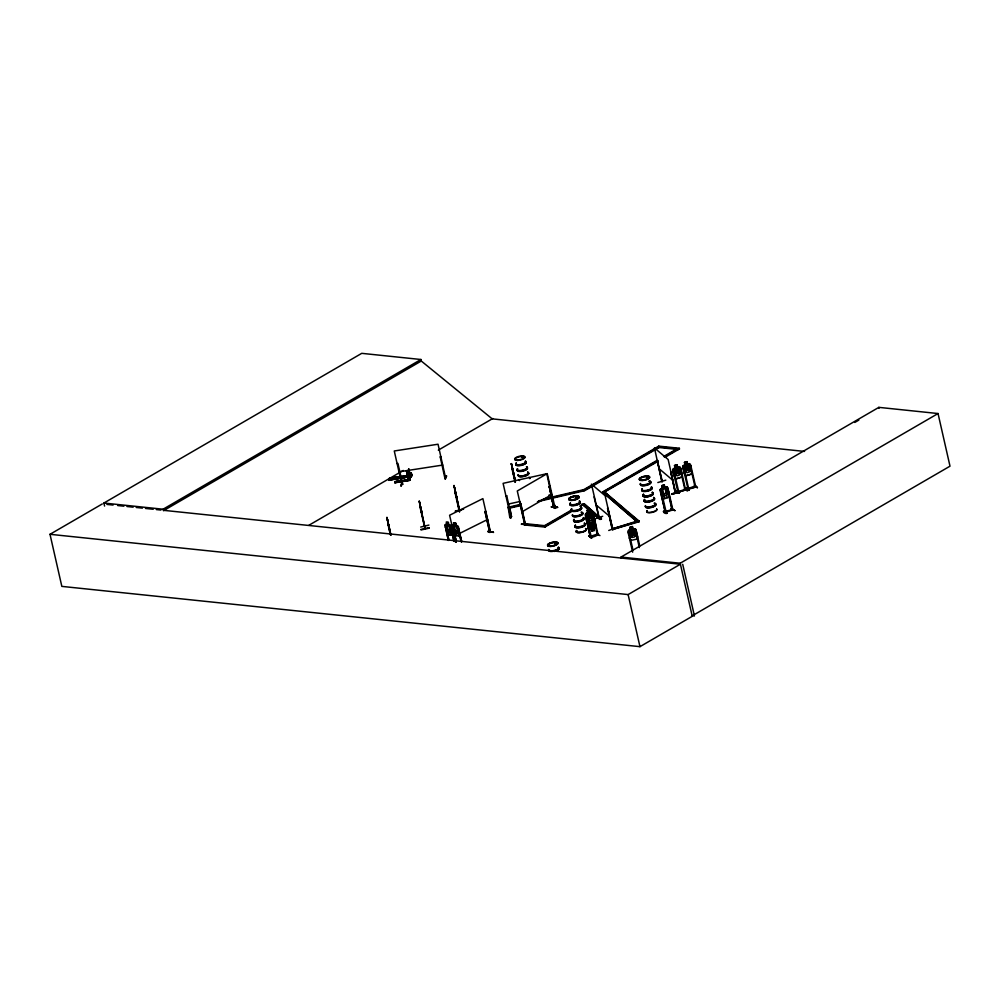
<?xml version="1.0" encoding="UTF-8"?>
<svg xmlns="http://www.w3.org/2000/svg" width="1000" height="1000" viewBox="0 0 1000 1000"><rect width="100%" height="100%" fill="white"/><g stroke="black" fill="none" stroke-linecap="round" stroke-linejoin="round"><path stroke-width="1.5" d="M408.65 478.675L409.263 478.2M452.525 535.2L452.575 532.788M452.7 532.762L452.6 535.288L447.85 534.8L446.637 532.137M459.8 535.962L459.975 533.525M459.913 533.513L459.875 536.05L455.125 535.55L453.913 532.9M389.038 480.375L388.95 479.675L411.488 476.312L389.137 480.075M399.837 477.525L411.775 475.45L390.925 478.925L396.875 478M411.812 475.062L390.925 478.663M409.45 478.15L409.688 480.438L394.85 482.775M410.05 474L409.762 473.425L411.075 473.45M411.112 473.625L411.375 476.662M410.538 473.738L410.688 473.338M527.7 524.412L521.337 524.3M527.762 524.725L521.538 523.763M669.15 494.3L669 497.137L669.2 494.325M586.775 521.788L586.962 518.962L593.05 517.075L594.513 519.338M586.862 521.775L586.962 518.962M594.288 521.962L594.487 519.138L594.288 521.962L588.225 523.862L586.75 521.587M682.075 474.275L681.775 477.013L675.788 478.975L681.862 477.075L682.05 474.25L680.487 467.375L679.45 466.725L673.438 468.6L672.75 469.825L677.975 492.3L677.962 491.512M691.812 473.963L690.45 464.263L689.412 463.6L683.388 465.487L682.688 466.675L684.25 473.562L685.75 475.863L691.812 473.963L685.713 475.838M629.362 538.075L630.875 540.425L637.25 539.025L637.425 536.312M637.25 539.062L637.513 536.3L635.862 529.475L634.875 528.7L633.025 529.125L632.438 526.525C628.025 526.413 631.425 530.188 627.8 531.163L632.65 552.188M663.525 511.512C671.6 514.025 662.812 514.412 663.538 511.087M666.862 513.362L663.562 511.438M591.5 537.8L588.913 535.65L591.538 538.138M676.525 491.125L679.175 493.338L676.2 491.25M679.1 493.25L676.5 490.75M686.125 488.175C687.537 485.962 691.875 494.312 686.125 488.175L688.7 490.312M686.425 487.688L689.05 490.175L686.45 488.038M509.913 515.525L510.863 518.162L510.275 515.013L510.4 518.212M402.262 482.5L400.812 486.025L402.225 482.512M402.275 482.875L401.262 485.95M517.137 459.75L516.512 460.175L517.413 459.975A5.288 1.725 -12.8 0 1 516.912 457.038A5.288 1.725 -12.8 0 1 524.888 456.8A5.288 1.725 -12.8 0 1 517.388 459.988L516.838 459.888M521.625 457.088L522.337 456.463M522.062 456.875L523.1 456.625M549.663 545.825L550.337 546.075A5.288 1.725 -12.8 0 0 557.825 542.863A5.288 1.725 -12.8 0 0 549.85 543.088A5.288 1.725 -12.8 0 0 550.325 546.038L549.913 546.2M554.65 542.975L555.962 543.025M554.738 542.825L555.65 542.975M555.513 543.013L555.862 542.575M576.6 497.088L575.85 497.05L576.688 496.812M641.8 479.825L642.013 479.975A5.263 1.713 -12.8 0 1 641.575 477.088A5.263 1.713 -12.8 0 1 649.525 476.863A5.263 1.713 -12.8 0 1 642.05 480.025L641.312 479.938M646.375 477L647.588 476.6M424.588 526.263L424.975 528.95L420.213 507.825M424.613 526.45L419.263 501.138L421.438 511.875L419.913 504.438L420.213 505.962M425.163 528.075L424.575 525.95M424.762 527.875L425.3 528.862L424.862 525.887M388.95 479.675L389.475 478.162L391.8 478.075M411.413 476.538L389.038 480.112L389.475 478.162M391.737 477.812L391.2 479.312M393.237 477.575C391.912 481.875 393.488 475.112 395.562 477.488M395.5 477.212L394.975 478.725M394.775 482.612L409.725 480.163L394.775 482.612L395.087 481.438L396.637 481.375M397.512 476.9L397.038 478.675L397.512 476.9L399.762 476.538L399.3 478.312L399.762 476.538M396.6 481.2L396.238 482.2M397.6 481.037C396.712 483.913 397.762 479.4 399.15 480.975M399.113 480.8L398.75 481.8M400.45 480.588C399.562 483.462 400.613 478.95 402 480.525M401.95 480.35L401.6 481.35M408.688 475.425L408.988 476.788L409.212 473.925L411.475 473.562L411.25 476.425M411.475 473.562L411.225 476.037L408.975 476.4L409.212 473.925M408.675 468.913L409.575 475.775L408.237 470.15M407.013 470.788L408.812 479.025L408.088 480.25M408.837 468.888L410.25 474.625L409.75 475.75L408.4 470.125M408.812 479.025L408.575 479.7L406.488 471.15M409.675 479.462L409.325 477.938M409.613 480.275L409.9 479.162M397.15 463.638L397.925 463.425L402.713 484.35L401.788 483.725M445.6 476.85C443.562 477.612 446.413 476.138 445.55 477.762L438.038 444.225L394.275 450.975L401.812 484.5L402.725 484.237L401.863 484.363L402.413 483.5M440.213 456.9L440.962 456.775L440.213 456.9L444.7 477.312M444.825 477.85L445.763 477.587M445.312 479.1L446.362 476.062M599.038 517.95L594.062 496.912M661.637 480.775L662.163 480.875M675.225 492.875L670.788 471.962L675.45 493.088M425.3 528.812L420.025 505.225L420.262 506.425M666.075 511.688L661.263 491.35L660.575 491.587L665.35 512.525L660.05 490.025L660.725 488.812L666.625 486.812L667.562 487.512L669.112 494.338M591.163 528.625L591.712 531.325L594.288 530.513L593.675 527.925L596.075 526.225M673.512 468.7C671.425 471.587 674.2 476.175 675.788 478.975M682.712 466.7L683.425 465.513M445.075 525.25L445.562 524.4L445.062 525.35L448.462 540.262M452.287 526.05L452.837 525.163L457.575 525.662M452.425 526.05L452.9 525.262M399.225 477.425L397.413 477.475L399.288 477.25M553.488 506.85L554.763 506.337M665.088 511.662L671.862 509.55M672.125 509.363L672.15 510.163L671.963 509.263M672.288 510.112L667.588 487.425L666.625 486.812M667.163 497.75L664.312 484.812L661.812 485.688L662.425 488.275L661.438 489.6L662.525 494.375L664.237 496L666.575 495.188L667.362 492.7L666.275 487.912L664.825 487.5M522.913 456.575L522.175 456.7M522.875 456.9L522.712 456.912M571.438 499.862L570.7 500.125L571.487 499.938A5.288 1.725 -12.8 0 0 579.038 496.812A5.288 1.725 -12.8 0 0 571.062 497.05A5.288 1.725 -12.8 0 0 571.525 499.963L571.562 499.988A5.288 1.725 -12.8 0 1 571.062 497.05A5.288 1.725 -12.8 0 1 579.038 496.788A5.288 1.725 -12.8 0 1 571.525 499.963L571.138 500.238M555.525 542.65L554.6 543.038M641.762 479.825L642 479.988M647.625 476.662L646.4 476.912L647.525 476.975M647.562 476.838L646.838 476.763M591.9 511.725L590.087 512.288L589.55 509.588L586.962 510.4L587.675 513.05L586.55 514.288L587.638 519.062L589.4 520.712L591.812 519.963L592.638 517.5L591.55 512.712L590.062 512.263M590.388 536.388L597.263 534.087M677.85 492.225L685.812 489.85L678.112 492.262M687.812 489.113L695.775 486.737M688.562 488.288L695.6 485.975M489.613 531.575L490.562 532.112L489.913 532.438L485.012 511.538L489.675 532.4L490.012 531.35M630.413 529.738L629.25 530.887L630.337 535.675L632.163 537.438L634.7 536.888L635.6 534.55L634.513 529.763L632.95 529.2L632.375 526.638M553.825 506.45L554.562 506.275M446.975 524.65L446.163 525.4L447.25 530.188L448.725 532.337L450.613 532.537L451.163 530.588L450.075 525.812L448.913 524.763M453.587 522.75L454.525 530.938L456 533.1L457.887 533.3L458.438 531.35L457.35 526.562L456.138 525.6L455.6 522.962L453.525 522.788L456.562 535.638M588.925 536.038L591.613 538.225M524.5 523.688L525.288 523.425L525.363 524.225M599.212 517.075L598.9 516.9M661.812 481.538L654.475 447.95L668.15 459.5L675.638 492.8M675.075 492.137L675.25 492.887M524.5 523.663L525.225 523.475M576.312 496.838L576.987 496.463M576.163 497.1L577.112 496.887M511.375 515.887L510.475 516.1L511.425 516.1M506.725 495.825L505.962 495.9L506.7 495.737L511.538 516.65L509.738 517.025L511.2 516.025M550.112 486.287L549.362 486.45L553.688 507.625L549.5 486.463L554.012 507.3L554.925 507.1M489.775 532.337L490.5 532.125L482.887 498.625L449.6 515.25L455.55 541.138M448.275 540.375L445.425 526.875M449.025 540.325L445.988 526.925L448.837 540.438M453.787 540.925L450.938 527.425L453.975 540.812M451.3 527.587L450.737 527.537M452.7 527.625L456.3 541.075M461.062 541.688L458.2 528.175L461.25 541.575M458.575 528.35L458.013 528.288M525.237 524.138L524.675 524.462L519.95 503.625L520.662 503.35L525.375 524.3L524.3 524.925L525.325 523.612M549 486.75L549.5 486.463M557.45 507.163L551.6 506.763M553.737 507.587L554.825 507M554.05 507.587L546.838 473.825L517.288 490.988L524.987 524.45M551.3 506.962L557.8 507.413L551.362 506.863M621.237 558.05L621.013 557.075L680.188 563.237L692.25 616.312L639.963 646.663L61.837 586.388L50 534.3L102.287 503.938M104.588 506.075L103.9 503.038L361.75 353.338L420.925 359.5L421.275 361.025L492.188 418.85L804.538 451.425M103.9 503.038L163.075 509.212L420.925 359.5M421.275 361.025L163.425 510.725L163.075 509.212M309.012 525.2L403.3 470.462M438.312 450.138L492.8 418.5M445.588 524.425L450.312 524.9L451.163 525.887L454.538 540.875M455.6 522.962L458.475 535.862M451.087 525.925L454.35 540.988M457.562 525.675L461.812 541.638M458.413 526.65L461.613 541.75M522.013 511.825L551.575 494.663M543.175 499.113L583.8 489.65L658.763 446.125L679.3 448.263L679.45 448.913L664.938 457.337M658.913 446.775L583.95 490.3L585.15 490.425L659.038 447.525L658.763 446.125M537.45 501.688L584.1 490.812L583.8 489.65L585 489.775L658.888 446.875M570.95 510.35L544.562 525.675L544.837 527.075L524.3 524.925M603.288 492.312L603.138 491.662L656.875 460.462M663.6 456.562L677.025 448.762M544.712 526.325L571.1 511M604.625 491.538L657.025 461.112M665.088 456.438L677.175 449.412M544.688 526.425L572.15 510.475M580.075 505.875L584.237 503.862L601.487 518.95L599.963 519.425L582.863 505L581.663 504.875L581.512 504.225L582.712 504.35L599.963 519.425M635.975 520.788L602.8 492.262L658.075 460.588M664.788 456.688L679.3 448.263M544.837 527.075L572.3 511.125M580.212 506.525L582.712 504.35M656.875 462.025L602.95 492.925M621.013 557.075L878.863 407.362L938.037 413.537L950 466.175L692.15 615.875M854.788 422.45L858.838 420.1M680.188 563.237L938.037 413.537M50 534.3L628.125 594.575L680.413 564.212L164.025 510.375M662.35 481.675L657.35 460.613L662.013 481.737M401.262 481.112L400.75 480.675M591.013 536.188C588.612 538.925 599.175 535.475 597.987 533.875M598.075 533.975L597.375 534.987L592.638 514.05L593.35 513.825M685.725 489.875C686.075 488.275 684.038 489.375 685.125 490.062M688.538 488.188C685.125 489.938 694.8 488.062 695.7 486.737L690.875 465.825L690.163 466.05L695.088 486.962L694.725 486.125M455.538 542.212L452.275 527.875L453.038 527.625L456.287 541.975M485.012 511.538L485.763 511.287L485.2 511.562M487.8 531.475L493.55 532.4L488.05 531.362M459.875 533.312L487.625 519.462M525.05 524.2L520.662 503.35M646.75 476.625L647.25 476.525M647.675 477.038L646.75 477.175M554.763 542.9L556.038 542.675M490.188 532.112L485.575 511.25M677.825 491.4L678.8 492.038L673.913 471.138L673.2 471.362L673.913 471.138M685 489.975L680.2 469.162L681 469.025L680.2 469.162M695.45 486.025L695.5 486.675M598.1 534.775L592.95 512.288L591.888 511.6L585.875 513.488L585.188 514.7L590.375 537.175L585.638 516.237L586.35 516.025L591.125 536.362M555.8 543.1L555 543.275M672.1 510.15L667.337 489.225L668.138 489.05L672.875 509.888L665.263 512.425L666.075 512.163M671.938 509.25L672.663 509.038M671.237 508.862L674.925 510.6M661.812 485.688L664.275 484.95M662.675 489.275L665.025 488.35M663.775 493.95L666.112 493.137M663.05 499.162L669 497.137M587.075 519.05L593 517.175L594.425 519.388M589.362 529.2L595.363 527.425M591.125 528.763L588.337 528.663M665.812 480.15L657.837 482.55M607.513 508.263L612.188 529.15M675.35 492.05L675.4 492.025M671.625 493.875L679.725 491.95L671.65 493.925M671.725 494.3L679.7 491.875L671.862 494.412M616.5 527.65L608.737 530.487M674.525 465.513L677.138 464.738L677.65 467.413L679.112 467.837L680.2 472.625L679.375 475.075L676.963 475.838L675.2 474.188L674.112 469.4L675.212 468.137L674.525 465.513L675.238 468.162M684.488 462.4L687.1 461.613L687.613 464.288L689.075 464.725L690.163 469.5L689.338 471.962L686.925 472.713L685.163 471.075L684.075 466.287L685.175 465.025L684.488 462.4L685.062 464.963M674.625 465.575L677.075 464.85M684.587 462.463L687.025 461.725M683.863 468.025L683.162 468.237L683.962 468.1L688.713 488.95L688.337 488.113M586.987 510.425L589.575 509.613M585.95 513.587L587.675 513.05M585.725 516.312L586.438 516.1M592.725 514.125L593.438 513.9M684.488 488.713L687.5 490.737L684.912 488.537M697.45 487.625L694.35 485.163L697.4 487.587M599.812 518.775L601.337 518.3M588.237 523.737L594.212 521.9M612.425 529.525L639.188 521.725L639.038 521.075L612.275 528.875L638.538 520.65L638.688 521.312L612.425 529.525L607.75 508.462M597.975 534.663L597.55 534.95M599.925 535.625L597.025 533.513M665.713 511.438L666.2 512.225M510.6 515.938L511.5 516.675M554.888 507.137L547.238 473.625L503.1 483.338L510.65 516.862M688.075 489.137L682.775 466.688M685.55 489.8L680.913 468.95M520.9 505.538L510.375 507.987L510.075 506.825L520.612 504.375M510.225 507.475L520.75 504.888M538.812 500.812L583.95 490.163M555.075 507.975L555.625 508.312L554.65 505.288M555.138 505.588L555.225 508.325M507.837 504.175L520.013 501.488M548.925 495.125L551.962 494.462M509.738 517.025L508.137 507.275L509.888 507.575M511.5 464.525L511.4 463.625L515.425 481.45M515.138 481.512L511.925 465.6L512.15 466.7M512.663 469.963L512.188 468.1L513.575 474.363L511.312 463.638M512.362 467.8L515.337 482.163M512.1 468.113L512.2 467.15M512.3 468.925L512.15 467.713M512.35 470.312L515.05 482.225M459.712 510.8L454 485.525L456.863 497.837L455.513 493L456.175 496.262M513.562 473.088L514.412 478.075L514.263 475.938M454.513 487.512L459.425 510.863M513.862 475.8L514.5 478.05M454.688 489.15L454.7 490.025M454.95 489.712L459.65 511.763M454.938 492.225L459.363 511.825M419.762 503.725L420.012 504.225M457.1 499.963L456.85 497.775M387.025 518.4L386.987 517.413L390 531.875L389.75 529.675M387 518.337L388.363 524.15M390.7 535.05L387.625 520.625L388.25 523.75C386.55 517.413 390.3 531.587 388.512 524.875L389.162 528.15L388.4 524.513M422.137 513.45L421.425 510.613L422.275 515.588L420.163 505.513M387.65 521.525L387.987 522.7M387.938 524.113L390.325 534.775M463.587 509.237L455.3 511L460.925 510.25M455.4 511.438L460.9 510.1M420.675 527.05L428.925 525.075M429.275 528.162L421 529.963M420.887 529.425L429.175 527.65M628.612 530.163L634.875 528.725M628.263 532.837L629 532.575L633.062 550.538M406.45 470.688L407 473.137M409.175 474.038L411.425 473.688M409.412 475.125L411.675 474.762L389.525 478.438M389.55 478.612L411.775 474.925L411.7 475.637M389.012 479.938L411.488 476.312M409.263 478.363L408.25 478.6L408.462 479.513M409.988 479.55L395.138 481.9M395.075 482.1L409.988 479.363M396.55 481.688L408.512 479.775M396.55 481.863L408.438 479.975M446.763 476.075L446.213 475.712L445.213 479.162M399.012 471.812L442.775 465.062M511.175 515.812L511.375 516.712L509.738 506.925M671.338 508.775L674.513 510.375M694.5 485.5L697.075 487.675M684.55 488.625L687.087 490.75M445.238 526.987L445.988 526.925M679.45 448.913L657.688 446.75L657.837 447.4L678.375 449.538L678.225 448.888M603.138 491.662L604.338 491.788L639.038 521.075M525.225 523.65L545.763 525.8L545.913 526.45L524.15 524.275M449.062 525.7L447.163 525.6M456.337 526.462L454.438 526.362M448.263 530.288L450.15 530.487M455.538 531.05L457.425 531.25M106.912 504.425L113.088 505.062M117.713 505.55L123.888 506.188M126.975 506.512L133.15 507.163M136.237 507.475L142.413 508.125M145.5 508.45L153.225 509.25M156.312 509.575L160.938 510.05M692.362 615.75L694.45 615.975L682.712 564.312M555.575 508.263L555.087 505.55M487.725 531.575L493.162 532.15M453.038 527.625L456.1 541.938M591.188 528.65L589.712 528.2L588.625 523.425L589.438 520.962L591.85 520.2L593.6 521.838L594.688 526.625L593.6 527.888L594.288 530.513M599.188 517.663L591.462 484.162L605.138 495.712L612.913 529.95M400.538 481.2L401.6 480.675M671.137 508.438L674.963 510.637M661.663 496.912L663.175 499.075M663.1 499.162L661.637 497.025M602.7 516.287L594.938 518.8M690.875 465.825L690.163 466.05M684.725 489.487L678.688 491.488M659.2 468.787L672.887 480.337M625.712 510.363L604.338 491.788M628.075 512.35L639.188 521.725M602.8 492.262L637.15 521.788M596.2 505L609.875 516.55M594.65 513.175L584.237 503.862M598.075 516.062L601.487 518.95M590.125 512.15L589.55 509.588M629.45 538.013L630.925 540.325M411.475 476.375L411.3 476.85M454.75 488.612L454.263 486.9M660.75 488.925L660.05 490.025M511.825 465.625L511.938 466.163M387.688 520.05L387.425 519.412L387.887 521.788M513.438 473.237L513.85 474.837L513.237 471.488M456.025 495.15L456.45 496.75L455.838 493.4M421.3 510.75L421.712 512.35L421.1 509M389.025 527.038L389.438 528.625L388.825 525.288M455.262 491.863L454.8 490.062L456.163 496.275M420.525 507.475L419.787 503.113M454.225 486.775L454 485.525M419.263 501.138L419.787 503.837M389.45 529.55L390.1 531.85M406.887 473.162L408.462 479.725M878.863 407.362L879.087 408.338M661.85 485.712L664.775 498.562M639.75 545.988L635.95 529.462M639.338 547.625L635.612 531.263L636.362 531.1M629.837 527.175L630.425 529.775M628.125 594.575L639.963 646.663M607.788 508.175L612.587 529.025M592.837 512.325L595.975 526.225M585 489.775L585.15 490.425M583.8 489.65L584.1 490.812M549.225 486.775L553.9 507.65M510.075 506.825L510.375 507.987M508.137 507.275L508.288 507.925M452.325 525.988L455.737 541.025M451.2 535.1L448.338 522.2L446.25 522.025L449.288 534.888M411.012 472.887L411.538 475.175M410.812 472.925L411.375 475.637M409.462 477.912L409.8 479.438M386.9 517.438L391.025 535.237M512.35 468.45L512.062 467.088M454.7 489.05L454.95 490.363M387.688 520.938L387.938 522.25M554.6 505.25L555.163 508.413M509.938 515.487L510.425 518.2M513.288 471.938L513.387 472.788M511.4 463.625L511.8 465.712M455.887 493.85L455.975 494.688M421.15 509.462L421.25 510.3M388.875 525.737L388.975 526.575M526.675 467.612A5.288 1.725 -12.8 0 1 523.288 470.988A5.288 1.725 -12.8 0 1 517.288 470.112M526.663 467.262A5.362 1.75 -12.8 0 1 522.55 470.85A5.362 1.75 -12.8 0 1 517.6 469.25M527.775 472.413A5.288 1.725 -12.8 0 1 524.375 475.788A5.288 1.725 -12.8 0 1 518.375 474.913M527.675 472.125A5.25 1.713 -12.8 0 1 524.3 475.475A5.25 1.713 -12.8 0 1 518.337 474.6M527.737 472.238A5.3 1.725 -12.8 0 1 524.338 475.625A5.3 1.725 -12.8 0 1 518.325 474.738M525.363 461.512A5.362 1.75 -12.8 0 1 521.237 465.1A5.362 1.75 -12.8 0 1 516.287 463.5M526.45 466.662A5.275 1.713 -12.8 0 1 522.4 470.188A5.275 1.713 -12.8 0 1 517.525 468.625M525.363 461.875A5.275 1.713 -12.8 0 1 521.312 465.4A5.275 1.713 -12.8 0 1 516.438 463.837M526.6 466.962A5.362 1.75 -12.8 0 1 522.475 470.55A5.362 1.75 -12.8 0 1 517.537 468.963M525.288 461.213A5.362 1.75 -12.8 0 1 521.175 464.8A5.362 1.75 -12.8 0 1 516.225 463.212M525.737 461.2A5.288 1.725 -12.8 0 1 520.413 464.575A5.288 1.725 -12.8 0 1 516.213 462.875M527.863 472.975A5.25 1.713 -12.8 0 1 524.5 476.325A5.25 1.713 -12.8 0 1 518.538 475.45M527.837 472.663A5.3 1.725 -12.8 0 1 524.438 476.05A5.3 1.725 -12.8 0 1 518.425 475.163M528.875 477.287A5.288 1.725 -12.8 0 1 529.6 478.475M519.388 480.262A5.288 1.725 -12.8 0 1 519.487 479.787M529.675 478.2A5.362 1.75 -12.8 0 1 529.925 478.6M519.388 480.613A5.362 1.75 -12.8 0 1 519.487 480.125M529.6 477.9A5.362 1.75 -12.8 0 1 529.85 478.312M580.825 507.638A5.288 1.725 -12.8 0 1 577.438 511.012A5.288 1.725 -12.8 0 1 571.438 510.125M580.812 507.275A5.362 1.75 -12.8 0 1 577.375 510.7A5.362 1.75 -12.8 0 1 571.287 509.8M582.5 512.725A5.288 1.725 -12.8 0 1 577.863 515.975A5.288 1.725 -12.8 0 1 572.525 514.925M581.038 512.263A5.288 1.725 -12.8 0 1 581.912 512.438M581.825 512.137A5.25 1.713 -12.8 0 1 578.45 515.487A5.25 1.713 -12.8 0 1 572.487 514.612M579.5 501.525A5.362 1.75 -12.8 0 1 575.388 505.112A5.362 1.75 -12.8 0 1 570.438 503.512M580.6 506.675A5.275 1.713 -12.8 0 1 576.55 510.2A5.275 1.713 -12.8 0 1 571.675 508.638M579.513 501.887A5.275 1.713 -12.8 0 1 575.462 505.412A5.275 1.713 -12.8 0 1 570.588 503.85M580.75 506.975A5.362 1.75 -12.8 0 1 576.625 510.562A5.362 1.75 -12.8 0 1 571.675 508.975M579.438 501.225A5.362 1.75 -12.8 0 1 575.325 504.812A5.362 1.75 -12.8 0 1 570.375 503.225M579.3 500.913A5.288 1.725 -12.8 0 1 575.237 504.45A5.288 1.725 -12.8 0 1 570.363 502.887M584.55 524.025A5.288 1.725 -12.8 0 1 580.487 527.562A5.288 1.725 -12.8 0 1 575.612 525.988M584.538 523.663A5.362 1.75 -12.8 0 1 580.413 527.25A5.362 1.75 -12.8 0 1 575.475 525.65M585.65 528.85A5.288 1.725 -12.8 0 1 581.587 532.388A5.288 1.725 -12.8 0 1 576.712 530.812M585.55 528.525A5.25 1.713 -12.8 0 1 581.512 532.038A5.25 1.713 -12.8 0 1 576.663 530.475M582.587 513.288A5.25 1.713 -12.8 0 1 577.975 516.5A5.25 1.713 -12.8 0 1 572.688 515.462M585.612 528.638A5.3 1.725 -12.8 0 1 581.538 532.175A5.3 1.725 -12.8 0 1 576.65 530.6M582.562 512.987A5.3 1.725 -12.8 0 1 578.587 516.062A5.3 1.725 -12.8 0 1 572.475 515.662M583.225 517.913A5.362 1.75 -12.8 0 1 579.113 521.5A5.362 1.75 -12.8 0 1 574.163 519.9M584.325 523.062A5.275 1.713 -12.8 0 1 580.275 526.587A5.275 1.713 -12.8 0 1 575.4 525.025M583.237 518.275A5.275 1.713 -12.8 0 1 579.188 521.8A5.275 1.713 -12.8 0 1 574.312 520.237M584.462 523.362A5.362 1.75 -12.8 0 1 580.35 526.95A5.362 1.75 -12.8 0 1 575.4 525.363M583.75 517.913A5.362 1.75 -12.8 0 1 578.362 521.337A5.362 1.75 -12.8 0 1 574.1 519.612M583.612 517.6A5.288 1.725 -12.8 0 1 578.288 520.975A5.288 1.725 -12.8 0 1 574.087 519.275M558.288 547.562A5.362 1.75 -12.8 0 1 556.75 550.337A5.362 1.75 -12.8 0 1 549.5 551.287M548.663 550.575A5.362 1.75 -12.8 0 1 548.775 550.087M558.3 547.925A5.275 1.713 -12.8 0 1 554.25 551.45M558.225 547.263A5.362 1.75 -12.8 0 1 556.688 550.05A5.362 1.75 -12.8 0 1 549.438 550.988M548.85 550.688A5.362 1.75 -12.8 0 1 548.7 549.788M558.675 547.25A5.288 1.725 -12.8 0 1 554.025 550.5A5.288 1.725 -12.8 0 1 548.7 549.45M651.338 487.688A5.288 1.725 -12.8 0 1 647.275 491.225A5.288 1.725 -12.8 0 1 642.4 489.65M651.325 487.325A5.362 1.75 -12.8 0 1 647.2 490.913A5.362 1.75 -12.8 0 1 642.25 489.325M652.412 492.512A5.263 1.713 -12.8 0 1 648.375 496.037A5.263 1.713 -12.8 0 1 643.525 494.513M643.512 494.475A5.263 1.713 -12.8 0 0 648.375 496.037A5.263 1.713 -12.8 0 0 652.425 492.55M652.337 492.175A5.263 1.713 -12.8 0 1 648.288 495.7A5.263 1.713 -12.8 0 1 643.438 494.137M650.6 481.875A5.362 1.75 -12.8 0 1 645.9 485.163A5.362 1.75 -12.8 0 1 640.5 484.1M649.125 481.4A5.362 1.75 -12.8 0 1 650.013 481.575M651.688 487.025A5.275 1.713 -12.8 0 1 646.388 490.387A5.275 1.713 -12.8 0 1 642.188 488.688M650.6 482.238A5.275 1.713 -12.8 0 1 645.975 485.475A5.275 1.713 -12.8 0 1 640.65 484.425M651.25 487.038A5.362 1.75 -12.8 0 1 647.138 490.613A5.362 1.75 -12.8 0 1 642.188 489.025M649.062 481.112A5.362 1.75 -12.8 0 1 647.175 484.513A5.362 1.75 -12.8 0 1 640.425 483.812M649.812 480.975A5.288 1.725 -12.8 0 1 646.425 484.35A5.288 1.725 -12.8 0 1 640.425 483.462M655.638 504.375A5.288 1.725 -12.8 0 1 651 507.612A5.288 1.725 -12.8 0 1 645.675 506.562M655.638 504.012A5.362 1.75 -12.8 0 1 650.925 507.3A5.362 1.75 -12.8 0 1 645.525 506.238M656.712 509.2A5.263 1.713 -12.8 0 1 651.425 512.55A5.263 1.713 -12.8 0 1 647.237 510.863M656.637 508.862A5.263 1.713 -12.8 0 1 651.338 512.212A5.263 1.713 -12.8 0 1 647.15 510.525M652.525 493.025A5.263 1.713 -12.8 0 1 648.487 496.55A5.263 1.713 -12.8 0 1 643.637 495.012A5.263 1.713 -12.8 0 0 648.487 496.55A5.263 1.713 -12.8 0 0 652.537 493.05M652.487 492.738A5.3 1.725 -12.8 0 1 648.425 496.275A5.3 1.725 -12.8 0 1 643.538 494.7M653.737 497.962A5.362 1.75 -12.8 0 1 649.625 501.55A5.362 1.75 -12.8 0 1 644.675 499.963M654.837 503.113A5.275 1.713 -12.8 0 1 651.45 506.488A5.275 1.713 -12.8 0 1 645.462 505.6M653.75 498.325A5.275 1.713 -12.8 0 1 650.362 501.7A5.275 1.713 -12.8 0 1 644.375 500.812M655.562 503.725A5.362 1.75 -12.8 0 1 650.863 507A5.362 1.75 -12.8 0 1 645.45 505.95M654.087 503.25A5.362 1.75 -12.8 0 1 654.975 503.425M653.675 497.675A5.362 1.75 -12.8 0 1 649.55 501.262A5.362 1.75 -12.8 0 1 644.6 499.663M653.538 497.362A5.288 1.725 -12.8 0 1 649.475 500.9A5.288 1.725 -12.8 0 1 644.6 499.325M588.575 522.112L590.962 524.637L590.013 528.075L591.6 525.05C593.337 528.663 596.213 526.163 592.013 524.275L593.038 520.7L591.375 523.9L589.425 521.862L588.575 522.112M592.688 518.7L591.775 519L589.862 517.025L589.012 519.938L588.162 520.125L589.225 516.638C585.013 514.738 587.913 512.25 589.65 515.862L591.237 512.85L590.288 516.287L592.688 518.7M680.25 473.825L679.4 474.175L677.438 472.137L675.775 475.325L676.787 471.75C672.788 469.875 675.4 467.362 677.212 470.988L678.812 467.962L677.85 471.4L680.25 473.825M690.212 470.712L689.3 471L687.387 469.025L685.725 472.212L686.75 468.638C682.75 466.75 685.35 464.25 687.175 467.863L688.763 464.85L687.812 468.288L690.212 470.712M635.6 535.737L634.7 536.013L632.663 533.85C632.487 538.112 629.025 537.375 632 533.425L629.6 530.837L632.45 532.7L634.15 529.875L633.112 533.162L635.6 535.737M663.925 485.5L662.425 486.025L662.625 486.875L664.125 486.362L663.925 485.5M592.312 522.25L589.913 523.013L591 527.8L593.4 527.038L592.312 522.25M593.462 529.312L591.912 529.8L592.1 530.65L593.65 530.163L593.462 529.312M676.712 465.387L675.163 465.875L675.35 466.725L676.9 466.238L676.712 465.387M686.675 462.262L685.113 462.75L685.312 463.612L686.862 463.125L686.675 462.262M677.825 468.237L675.413 469L676.5 473.775L678.913 473.025L677.825 468.237M687.775 465.125L685.362 465.875L686.45 470.662L688.863 469.913L687.775 465.125M589.15 510.262L587.587 510.75L587.788 511.613L589.338 511.125L589.15 510.262M590.25 513.125L587.837 513.875L588.925 518.663L591.337 517.913L590.25 513.125M454.988 490.812L454.663 489.637L455 490.825M632.013 527.163L630.388 527.513L630.575 528.362L632.212 528.013L632.013 527.163M633.15 530.05L630.612 530.6L631.7 535.375L634.237 534.837L633.15 530.05M448.038 522.675L446.825 522.55L447.025 523.4L448.237 523.525L448.038 522.675M455.312 523.438L454.1 523.312L454.3 524.163L455.513 524.288L455.312 523.438M517.513 460.438A5.25 1.713 -12.8 0 0 524.963 457.275A5.25 1.713 -12.8 0 0 517.038 457.512A5.25 1.713 -12.8 0 0 517.513 460.438M571.65 500.45A5.25 1.713 -12.8 0 0 579.113 497.3A5.25 1.713 -12.8 0 0 571.188 497.525A5.25 1.713 -12.8 0 0 571.65 500.45M571.575 500.188A5.3 1.725 -12.8 0 0 579.087 497A5.3 1.725 -12.8 0 0 571.1 497.225A5.3 1.725 -12.8 0 0 571.575 500.188M550.438 546.487A5.25 1.713 -12.8 0 0 557.9 543.337A5.25 1.713 -12.8 0 0 549.975 543.562A5.25 1.713 -12.8 0 0 550.438 546.487M550.363 546.213A5.3 1.725 -12.8 0 0 557.875 543.025A5.3 1.725 -12.8 0 0 549.888 543.263A5.3 1.725 -12.8 0 0 550.363 546.213M642.163 480.525A5.263 1.713 -12.8 0 0 649.638 477.362A5.263 1.713 -12.8 0 0 641.688 477.587A5.263 1.713 -12.8 0 0 642.163 480.525M642.075 480.238A5.3 1.725 -12.8 0 0 649.6 477.05A5.3 1.725 -12.8 0 0 641.612 477.287A5.3 1.725 -12.8 0 0 642.075 480.238"/></g></svg>
